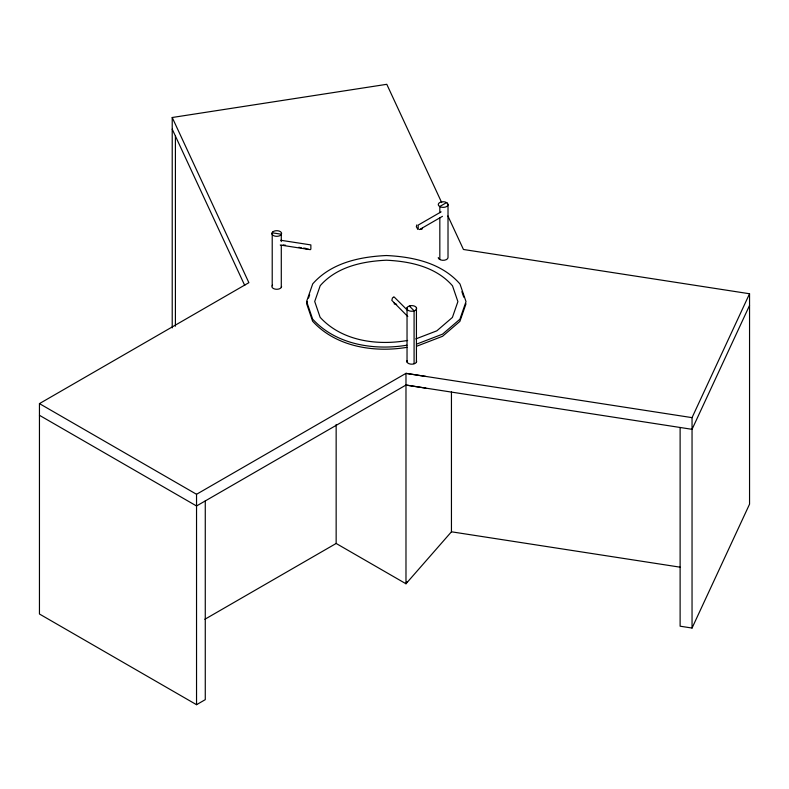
<?xml version="1.0" encoding="UTF-8"?>
<svg xmlns="http://www.w3.org/2000/svg" width="789" height="789" viewBox="0 0 789 789"><rect width="100%" height="100%" fill="white"/><g stroke="black" fill="none" stroke-linecap="round" stroke-linejoin="round"><path stroke-width="1.18" d="M307.365 301.408L306.605 303.607L312.622 321.231C335.986 346.894 374.006 352.782 406.917 347.347M308.519 298.114L309.663 294.81M466.013 303.775L459.888 321.379L442.57 336.282L416.681 346.233M272.54 285.066L271.889 286.466A4.862 2.811 0 0 0 275.499 289.178A4.862 2.811 0 0 0 280.963 287.877L281.614 286.466M422.47 228.129L422.007 229.126L420.261 229.402M407.016 581.532L405.98 583.761L336.153 543.463L204.844 619.286M680.118 427.48L680.118 626.2L692.042 628.044L692.042 417.637L749.55 293.755L463.449 249.482L447.915 215.999M749.55 305.442L692.042 429.324L405.97 385.052L196.54 505.976L39.45 415.3M692.042 628.044L749.55 504.161L749.55 293.755M416.829 224.895L416.336 226.739L417.687 229.076M451.446 391.965L451.446 531.796L405.98 583.761L405.98 373.355L692.042 417.637M393.474 297.108L392.429 298.025L391.817 300.362L407.785 316.507M205.268 500.946L205.268 699.656L196.54 704.695L39.45 614.01L39.45 403.613L248.88 282.679L172.219 117.502L386.788 84.305L441.702 202.605M446.475 202.635L439.828 206.471L439.828 212.635M441.11 211.866L418.18 225.102L418.18 229.362M419.531 229.579L442.461 216.334M196.54 704.695L196.54 494.289L405.98 373.355L425.882 376.452M415.803 338.915L436.84 330.828L452.403 317.434L457.896 301.615L452.501 285.796C435.992 266.879 410.467 261.366 386.432 260.212C362.358 261.317 336.814 266.79 320.216 285.667L314.712 301.477L320.117 317.296C341.874 341.124 377.201 345.789 407.637 340.444M416.681 344.093L442.57 334.142L459.888 319.229L466.013 301.625L459.997 284.01C441.623 262.944 413.209 256.81 386.442 255.528C359.646 256.76 331.202 262.855 312.72 283.862L306.605 301.467L312.622 319.081C335.986 344.744 374.006 350.641 406.917 345.207M396.66 304.248L394.322 303.992L394.322 302.512M280.746 240.26L310.866 244.915L310.866 249.186M283.152 244.896L285.569 245.271M298.814 247.322L301.23 247.687M303.637 248.062L306.043 248.436M305.876 248.91L308.893 249.373M280.253 245.014L310.373 249.679M451.446 531.796L680.138 567.183M405.98 385.042L425.882 388.139M39.45 403.613L196.54 494.289M409.392 306.083L414.087 310.777L414.087 363.739M394.076 296.901L407.735 310.56M172.219 129.189L244.738 285.45M461.881 291.664L463.754 297.167M448.014 204.558L448.014 257.51A4.862 2.811 0 0 1 440.726 259.946L438.94 258.92A4.862 2.811 0 0 1 438.289 257.51M439.828 217.557L439.828 259.433M416.434 307.71L416.434 362.112M407.035 307.71L407.035 362.112M336.153 424.482L336.153 543.463M281.288 241.602L281.288 234.215L272.215 232.814L272.215 285.766M281.288 245.3L281.288 287.166M175.405 136.073L175.405 326.202M172.219 117.502L172.219 327.899M416.434 360.662A4.862 2.811 0 0 1 415.182 363.374L412.992 364.104A4.862 2.811 0 0 1 407.035 360.662M272.54 232.114L271.889 233.514A4.862 2.811 0 0 0 275.499 236.227A4.862 2.811 0 0 0 280.963 234.915L281.614 233.514A4.862 2.811 0 0 0 278.014 230.802A4.862 2.811 0 0 0 272.54 232.114M410.477 305.718L408.298 306.448A4.862 2.811 0 0 0 407.528 309.84A4.862 2.811 0 0 0 412.992 311.142L415.182 310.422A4.862 2.811 0 0 0 415.951 307.029A4.862 2.811 0 0 0 410.477 305.718M447.363 203.158L445.588 202.122A4.862 2.811 0 0 0 439.71 202.576A4.862 2.811 0 0 0 438.94 205.959L440.726 206.994A4.862 2.811 0 0 0 446.594 206.54A4.862 2.811 0 0 0 447.363 203.158"/></g></svg>
